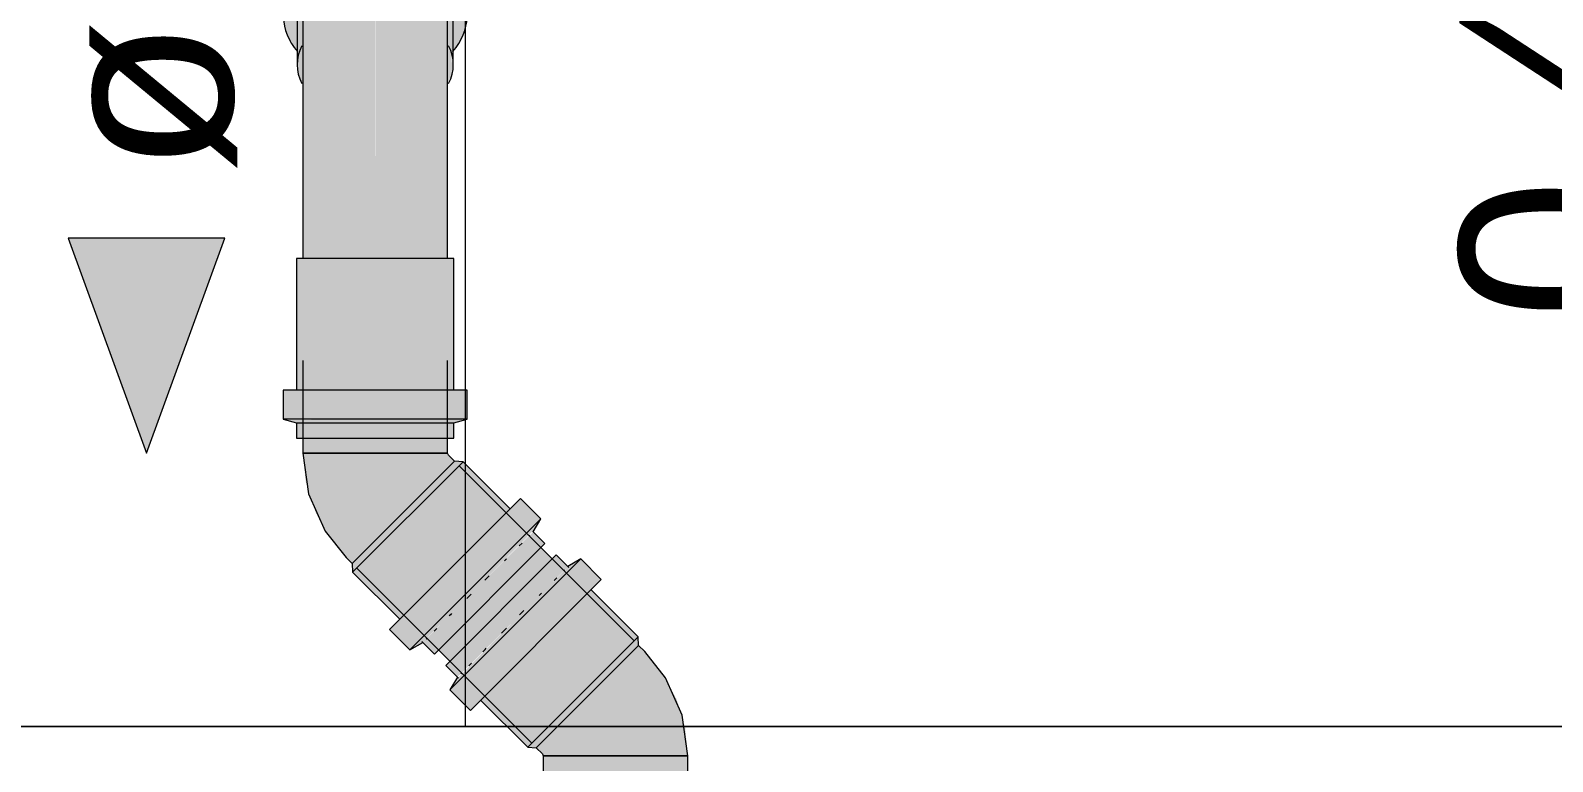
# Model space of a CAD drawing. Header units: metres. Extents: x 42.1 to 94.3, y -3.4 to 61.2.
# Drawn here: x 69.644 to 70.17, y -0.012 to 0.24 of the extents above; entities that cross this region are included whole.
import ezdxf

# ---------------------------------------------------------------- set-up
doc = ezdxf.new("R2010")
doc.units = ezdxf.units.M
doc.linetypes.add('IMPORT-HIDDEN2 _2_', pattern=[0.1875, 0.125, -0.0625])
for name, color, linetype, lineweight in [('A-ANNO-DIMS', 7, 'Continuous', 5), ('A-ANNO-DIMS-25', 7, 'Continuous', 5), ('A-DETL', 7, 'Continuous', 5), ('AL_VEGETAÇÃO', 7, 'Continuous', 5), ('AL_WC-COZ-AS', 7, 'Continuous', 5), ('ARQ-COTA-50', 7, 'Continuous', 5), ('ARQ-PAR', 7, 'Continuous', 5), ('ARQ-PIS', 7, 'Continuous', 5), ('ARQ-POR', 7, 'Continuous', 5), ('ARQ-SAN', 7, 'Continuous', 5), ('P-PIPE', 7, 'Continuous', 5), ('P-PIPE-IDEN', 7, 'Continuous', 5)]:
    doc.layers.add(name, color=color, linetype=linetype, lineweight=lineweight)
doc.layers.add('ARQ_1100_BASE_TÉRREO_GARAGEM_dwg', color=7, linetype='Continuous', lineweight=5, true_color=0x767676)
doc.styles.add('Arial', font='arial.ttf', dxfattribs={"height": 0.0625})
doc.dimstyles.new('Diagonal_-_2_5_mm_Arial_-_Preto', dxfattribs={"dimscale": 0.3048, "dimtxt": 0.063766, "dimasz": 0.246063, "dimexe": 0.19685, "dimexo": 0.123031, "dimgap": 0.04101, "dimtad": 1, "dimrnd": 0.01, "dimzin": 0, "dimdsep": 46, "dimtxsty": 'Arial', "dimblk1": 'OBLIQUE', "dimblk2": 'OBLIQUE', "dimsah": 1, "dimcen": 0.09, "dimdle": 0.19685, "dimazin": 0, "dimtfac": 1, "dimtdec": 4, "dimtix": 1, "dimtmove": 0, "dimatfit": 3, "dimfxl": 1, "dimtvp": 1, "dimtolj": 1, "dimtzin": 0, "dimarcsym": 2})

# ---------------------------------------------------------------- blocks, each defined once
blk = doc.blocks.new('ARQ_1100_BASE_TÉRREO_GARAGEM_dwg_arv7p-4197722-DD')
at = {"layer": 'AL_VEGETAÇÃO', "flags": 128}
for points in [[(45.34191, 0), (45.49767, 0), (45.6716, 0)], [(45.49279, 0), (45.66195, 0), (45.92773, 0)], [(45.63485, 0), (45.66991, 0), (45.70605, 0), (45.71656, 0), (45.75741, 0), (45.75277, 0), (45.80527, 0), (45.83327, 0), (45.77842, 0), (45.77609, 0), (45.81699, 0), (45.84497, 0), (45.78199, 0), (45.72359, 0), (45.70023, 0), (45.69094, 0), (45.72595, 0), (45.74225, 0), (45.69787, 0), (45.63957, 0), (45.62789, 0)], [(45.56131, 0), (45.63803, 0), (45.68268, 0), (45.67809, 0), (45.63022, 0)], [(45.53166, 0), (45.72962, 0), (46.03899, 0)], [(45.61644, 0), (45.68795, 0), (45.6949, 0), (45.62896, 0), (45.67941, 0), (45.75161, 0), (45.7733, 0), (45.79691, 0), (45.82002, 0), (45.90846, 0), (45.91581, 0), (45.82739, 0), (45.82113, 0), (45.88334, 0), (45.9008, 0), (45.94563, 0), (45.97412, 0), (45.88573, 0), (45.84213, 0), (45.7911, 0), (45.85457, 0), (45.85575, 0), (45.80285, 0), (45.74495, 0), (45.72321, 0), (45.68689, 0), (45.69103, 0), (45.64125, 0), (45.62443, 0)], [(45.70955, 0), (45.65825, 0), (45.64886, 0)], [(45.78305, 0), (45.70955, 0), (45.78657, 0)], [(45.726, 0), (45.74269, 0), (45.85234, 0)], [(45.74269, 0), (45.76134, 0), (45.82352, 0)], [(45.92724, 0), (45.94393, 0), (46.05358, 0)], [(45.94177, 0), (45.95846, 0), (46.06811, 0)], [(45.94393, 0), (45.96258, 0), (46.02476, 0)], [(45.95846, 0), (45.97711, 0), (46.03929, 0)], [(46.0741, 0), (46.0228, 0), (46.01341, 0)], [(46.1476, 0), (46.0741, 0), (46.15112, 0)]]:
    blk.add_lwpolyline(points, dxfattribs=at)
for points in [[(45.88813, 0), (45.89227, 0), (45.84249, 0), (45.82567, 0), (45.77837, 0), (45.77969, 0), (45.81768, 0), (45.88919, 0), (45.89614, 0), (45.8302, 0), (45.88065, 0), (45.95285, 0), (45.97454, 0), (45.99815, 0), (46.02126, 0), (46.1097, 0), (46.11705, 0), (46.02863, 0), (46.02237, 0), (46.08458, 0), (46.10204, 0), (46.14687, 0), (46.17536, 0), (46.08697, 0), (46.04337, 0), (45.99234, 0), (46.05581, 0), (46.05699, 0), (46.00409, 0), (45.94619, 0), (45.92444, 0)], [(45.90266, 0), (45.9068, 0), (45.85702, 0), (45.8402, 0), (45.7929, 0), (45.79422, 0), (45.83221, 0), (45.90372, 0), (45.91067, 0), (45.84473, 0), (45.89518, 0), (45.96738, 0), (45.98907, 0), (46.01268, 0), (46.03579, 0), (46.12423, 0), (46.13158, 0), (46.04316, 0), (46.0369, 0), (46.09911, 0), (46.11657, 0), (46.1614, 0), (46.18989, 0), (46.1015, 0), (46.0579, 0), (46.00687, 0), (46.07034, 0), (46.07152, 0), (46.01862, 0), (45.96072, 0), (45.93898, 0)], [(46.00258, 0), (46.04723, 0), (46.04264, 0), (45.99477, 0), (45.9994, 0), (46.03446, 0), (46.0706, 0), (46.08111, 0), (46.12196, 0), (46.11732, 0), (46.16983, 0), (46.19782, 0), (46.14297, 0), (46.14064, 0), (46.18154, 0), (46.20952, 0), (46.14654, 0), (46.08814, 0), (46.06478, 0), (46.05549, 0), (46.09051, 0), (46.1068, 0), (46.06242, 0), (46.00412, 0), (45.99244, 0), (45.95271, 0), (45.94813, 0), (45.92239, 0), (45.89091, 0), (45.90136, 0), (45.92586, 0)]]:
    blk.add_lwpolyline(points, close=True, dxfattribs=at)
blk = doc.blocks.new('ARQ_1100_BASE_TÉRREO_GARAGEM_dwg_TORNEIRA DUNA 1198 C64-4197729-DD')
at = {"layer": 'ARQ-SAN'}
for p, q in [((45.8743, 0), (45.84163, 0)), ((45.86246, 0), (45.85863, 0)), ((45.86244, 0), (45.85864, 0)), ((45.86258, 0), (45.86162, 0)), ((45.86162, 0), (45.88317, 0)), ((45.88317, 0), (45.86162, 0)), ((45.86162, 0), (45.88317, 0)), ((45.86244, 0), (45.86179, 0)), ((45.86246, 0), (45.86179, 0)), ((45.8743, 0), (45.86258, 0))]:
    blk.add_line(p, q, dxfattribs=at)
at = {"layer": 'ARQ-SAN', "flags": 128}
for points in [[(46.01402, 0), (46.01491, 0), (46.01627, 0), (46.01402, 0), (45.87318, 0), (45.8637, 0), (45.86321, 0), (45.86199, 0), (45.86166, 0), (45.85992, 0), (45.85934, 0), (45.85804, 0), (45.85632, 0), (45.85603, 0)], [(45.85822, 0), (45.85936, 0), (45.86056, 0), (45.86084, 0), (45.8611, 0)], [(45.8637, 0), (45.8611, 0), (45.85965, 0)], [(45.86162, 0), (45.86199, 0), (45.86231, 0), (45.86371, 0)], [(46.02562, 0), (46.02543, 0), (46.02508, 0), (46.0249, 0), (46.02458, 0), (46.02392, 0), (46.02329, 0), (46.02312, 0), (46.02219, 0), (46.02112, 0), (46.0209, 0), (46.01995, 0), (46.01868, 0), (46.01787, 0), (46.01733, 0), (46.01592, 0), (46.01402, 0), (45.8732, 0), (45.87318, 0), (45.86162, 0)], [(46.01627, 0), (46.01753, 0), (46.01876, 0), (46.01925, 0), (46.01996, 0), (46.02108, 0), (46.02193, 0), (46.02213, 0), (46.02307, 0), (46.0239, 0), (46.02405, 0), (46.02458, 0), (46.02511, 0), (46.02535, 0), (46.02547, 0), (46.02564, 0), (46.02562, 0), (46.02426, 0), (46.0243, 0)]]:
    blk.add_lwpolyline(points, dxfattribs=at)
at = {"layer": 'ARQ-SAN'}
for points in [[(46.02426, 0), (46.02398, 0), (46.02249, 0), (46.02014, 0), (46.01716, 0), (46.01402, 0)], [(46.0243, 0), (46.0243, 0), (46.02306, 0), (46.0209, 0), (46.01805, 0), (46.01491, 0)]]:
    blk.add_open_spline(points, degree=5, dxfattribs=at)
blk = doc.blocks.new('ARQ_1100_BASE_TÉRREO_GARAGEM_dwg_TORNEIRA DUNA 1198 C64-V41-DD')
at = {"layer": 'ARQ-SAN'}
for p, q in [((45.8743, 0), (45.84163, 0)), ((45.86246, 0), (45.85863, 0)), ((45.86244, 0), (45.85864, 0)), ((45.86258, 0), (45.86162, 0)), ((45.86162, 0), (45.88317, 0)), ((45.88317, 0), (45.86162, 0)), ((45.86162, 0), (45.88317, 0)), ((45.86244, 0), (45.86179, 0)), ((45.86246, 0), (45.86179, 0)), ((45.8743, 0), (45.86258, 0))]:
    blk.add_line(p, q, dxfattribs=at)
at = {"layer": 'ARQ-SAN', "flags": 128}
for points in [[(46.01402, 0), (46.01491, 0), (46.01627, 0), (46.01402, 0), (45.87319, 0), (45.8637, 0), (45.86321, 0), (45.86199, 0), (45.86166, 0), (45.85993, 0), (45.85934, 0), (45.85804, 0), (45.85632, 0), (45.85603, 0)], [(45.85822, 0), (45.85936, 0), (45.86056, 0), (45.86085, 0), (45.8611, 0)], [(45.8637, 0), (45.8611, 0), (45.85965, 0)], [(45.86162, 0), (45.86199, 0), (45.86231, 0), (45.86372, 0)], [(46.02562, 0), (46.02543, 0), (46.02508, 0), (46.0249, 0), (46.02458, 0), (46.02393, 0), (46.0233, 0), (46.02313, 0), (46.02219, 0), (46.02113, 0), (46.0209, 0), (46.01995, 0), (46.01868, 0), (46.01787, 0), (46.01733, 0), (46.01592, 0), (46.01402, 0), (45.8732, 0), (45.87319, 0), (45.86162, 0)], [(46.01627, 0), (46.01753, 0), (46.01877, 0), (46.01925, 0), (46.01996, 0), (46.02109, 0), (46.02193, 0), (46.02213, 0), (46.02308, 0), (46.0239, 0), (46.02405, 0), (46.02458, 0), (46.02511, 0), (46.02535, 0), (46.02547, 0), (46.02564, 0), (46.02562, 0), (46.02426, 0), (46.0243, 0)]]:
    blk.add_lwpolyline(points, dxfattribs=at)
at = {"layer": 'ARQ-SAN'}
for points in [[(46.02426, 0), (46.02399, 0), (46.02249, 0), (46.02014, 0), (46.01717, 0), (46.01402, 0)], [(46.0243, 0), (46.0243, 0), (46.02307, 0), (46.02091, 0), (46.01805, 0), (46.01491, 0)]]:
    blk.add_open_spline(points, degree=5, dxfattribs=at)
blk = doc.blocks.new('ARQ_1100_BASE_TÉRREO_GARAGEM_dwg_fog_3p-4197732-DD')
at = {"layer": 'AL_WC-COZ-AS'}
for p, q in [((45.86162, 0), (46.42572, 0)), ((46.42572, 0), (45.86162, 0)), ((45.86162, 0), (46.42572, 0)), ((46.42572, 0), (45.86162, 0)), ((45.90925, 0), (46.41225, 0)), ((46.41225, 0), (45.90925, 0)), ((45.97514, 0), (46.03195, 0)), ((45.97701, 0), (46.03381, 0)), ((45.99881, 0), (46.09893, 0)), ((46.00068, 0), (46.1008, 0)), ((46.02258, 0), (46.07428, 0)), ((46.02445, 0), (46.07615, 0)), ((46.11986, 0), (46.06305, 0)), ((46.12173, 0), (46.06492, 0))]:
    blk.add_line(p, q, dxfattribs=at)
blk = doc.blocks.new('ARQ_1100_BASE_TÉRREO_GARAGEM_dwg-4178582-DD')
at = {"lineweight": 5}
for p, q in [((46.42611, 0), (44.18059, 0)), ((46.42611, 0), (44.18059, 0)), ((46.42611, 0), (44.18059, 0)), ((46.42611, 0), (44.18059, 0)), ((46.42611, 0), (44.18059, 0)), ((46.42611, 0), (44.18059, 0)), ((46.3296, 0), (44.5296, 0)), ((46.3296, 0), (44.5296, 0)), ((46.3296, 0), (44.5296, 0))]:
    blk.add_line(p, q, dxfattribs=at)
at = {"layer": 'ARQ-COTA-50'}
blk.add_line((42.20994, 0), (46.42572, 0), dxfattribs=at)
at = {"layer": 'ARQ-COTA-50', "flags": 128}
blk.add_lwpolyline([(46.42572, 0), (44.08262, 0), (42.20994, 0)], dxfattribs=at)
at = {"layer": 'ARQ-PAR'}
for p, q in [((42.20994, 0), (46.42572, 0)), ((46.42572, 0), (44.08262, 0)), ((45.0158, 0), (46.42572, 0)), ((45.55448, 0), (45.79994, 0)), ((46.42572, 0), (45.5858, 0)), ((46.42572, 0), (45.7858, 0)), ((45.79994, 0), (45.7858, 0)), ((45.7858, 0), (46.42572, 0)), ((45.86162, 0), (46.42572, 0)), ((46.42572, 0), (45.86162, 0))]:
    blk.add_line(p, q, dxfattribs=at)
at = {"layer": 'ARQ-PAR', "flags": 128}
for points in [[(46.42572, 0), (42.4658, 0)], [(45.7858, 0), (45.8858, 0)]]:
    blk.add_lwpolyline(points, close=True, dxfattribs=at)
blk.add_lwpolyline([(45.8858, 0), (45.7858, 0), (45.5858, 0), (43.6658, 0)], dxfattribs=at)
at = {"layer": 'ARQ-PIS'}
for p, q in [((42.20994, 0), (46.42572, 0)), ((46.42632, 0), (44.5358, 0))]:
    blk.add_line(p, q, dxfattribs=at)
at = {"layer": 'ARQ-POR'}
for p, q in [((45.8858, 0), (45.9208, 0)), ((45.95077, 0), (45.91077, 0)), ((45.91077, 0), (45.95079, 0)), ((45.9208, 0), (45.9108, 0))]:
    blk.add_line(p, q, dxfattribs=at)
at = {"layer": 'ARQ-POR', "linetype": 'IMPORT-HIDDEN2 _2_'}
blk.add_line((46.4264, 0), (45.95077, 0), dxfattribs=at)
at = {"layer": 'ARQ-POR', "flags": 128}
blk.add_lwpolyline([(45.9108, 0), (45.9008, 0), (45.8858, 0)], dxfattribs=at)
at = {"layer": 'ARQ-SAN'}
for p, q in [((45.7858, 0), (45.79994, 0)), ((46.3858, 0), (45.7858, 0)), ((45.86162, 0), (46.3858, 0)), ((45.93146, 0), (45.88146, 0)), ((45.93146, 0), (45.88146, 0)), ((45.93146, 0), (45.90646, 0)), ((45.93146, 0), (45.90646, 0)), ((46.28146, 0), (45.93146, 0)), ((45.93146, 0), (46.28146, 0)), ((46.28146, 0), (45.93146, 0)), ((45.93146, 0), (46.28146, 0)), ((46.14684, 0), (46.06771, 0)), ((46.14684, 0), (46.06771, 0)), ((46.12684, 0), (46.08684, 0))]:
    blk.add_line(p, q, dxfattribs=at)
for name, p in [('ARQ_1100_BASE_TÉRREO_GARAGEM_dwg_arv7p-4197722-DD', (-0.02283, 0)), ('ARQ_1100_BASE_TÉRREO_GARAGEM_dwg_arv7p-4197722-DD', (0, 0)), ('ARQ_1100_BASE_TÉRREO_GARAGEM_dwg_arv7p-4197722-DD', (0, 0)), ('ARQ_1100_BASE_TÉRREO_GARAGEM_dwg_TORNEIRA DUNA 1198 C64-4197729-DD', (0, 0)), ('ARQ_1100_BASE_TÉRREO_GARAGEM_dwg_TORNEIRA DUNA 1198 C64-V41-DD', (0, 0)), ('ARQ_1100_BASE_TÉRREO_GARAGEM_dwg_fog_3p-4197732-DD', (0, 0))]:
    blk.add_blockref(name, p)
blk = doc.blocks.new('Joelho 45_90 - Serie Normal - Esgoto - MEP - Tigre - Standard-V57-DD')
at = {"layer": 'P-PIPE', "true_color": 0xf5ebeb}
h = blk.add_hatch(color=7, dxfattribs=at)
h.paths.add_polyline_path([(45.80729, -0.00722), (45.84547, 0.03097), (45.82921, 0.04723), (45.79102, 0.00905), (45.80614, -0.00607)])
h.paths.add_polyline_path([(45.78303, 0.01704), (45.78593, 0.0198), (45.78996, 0.02389), (45.80171, 0.03558), (45.82122, 0.05522), (45.81719, 0.05925), (45.779, 0.02107), (45.78278, 0.01728)])
for points in [[(45.78749, 0.00551), (45.83274, 0.05076), (45.82567, 0.05784), (45.78042, 0.01258), (45.78672, 0.00628)], [(45.78042, 0.01258), (45.82499, 0.05744), (45.82113, 0.05513), (45.81845, 0.05232), (45.81421, 0.04815), (45.80247, 0.03634), (45.78237, 0.01591), (45.78102, 0.01361)], [(45.81026, -0.00736), (45.8456, 0.02816), (45.84547, 0.03097), (45.80729, -0.00722), (45.81009, -0.00735)], [(45.81238, -0.00948), (45.84773, 0.02587), (45.84561, 0.028), (45.81026, -0.00736), (45.81184, -0.00895)], [(45.84107, -0.01019), (45.86267, -0.01019), (45.86169, -0.00024), (45.85879, 0.00933), (45.85336, 0.01902), (45.84772, 0.02586), (45.81238, -0.00948), (45.81344, -0.01019), (45.83767, -0.01019)], [(45.85017, -0.01979), (45.86267, -0.01979), (45.86266, -0.01019), (45.81267, -0.01019), (45.81291, -0.01979), (45.84934, -0.01979)]]:
    blk.add_hatch(color=7, dxfattribs=at).paths.add_polyline_path(points)
at = {"layer": 'P-PIPE'}
for p, q in [((45.81719, 0.05925), (45.779, 0.02107)), ((45.82153, 0.0549), (45.81719, 0.05925)), ((45.78042, 0.01258), (45.82567, 0.05784)), ((45.81971, 0.05372), (45.82007, 0.05407)), ((45.82567, 0.05784), (45.82122, 0.05522)), ((45.83274, 0.05076), (45.82567, 0.05784)), ((45.78749, 0.00551), (45.83274, 0.05076)), ((45.81646, 0.05046), (45.81735, 0.05135)), ((45.81125, 0.04526), (45.81167, 0.04567)), ((45.81167, 0.04567), (45.81208, 0.04608)), ((45.84547, 0.03097), (45.82921, 0.04723)), ((45.80449, 0.0385), (45.80601, 0.04001)), ((45.79824, 0.03224), (45.79993, 0.03394)), ((45.79177, 0.02577), (45.79258, 0.02658)), ((45.79258, 0.02658), (45.79299, 0.02699)), ((45.80729, -0.00722), (45.84547, 0.03097)), ((45.84561, 0.028), (45.81026, -0.00736)), ((45.84561, 0.028), (45.84547, 0.03097)), ((45.84773, 0.02587), (45.84561, 0.028)), ((45.779, 0.02107), (45.78335, 0.01672)), ((45.7869, 0.02091), (45.78788, 0.02188)), ((45.78303, 0.01704), (45.78042, 0.01258)), ((45.78418, 0.01819), (45.78453, 0.01854)), ((45.78042, 0.01258), (45.78749, 0.00551)), ((45.79102, 0.00905), (45.80729, -0.00722)), ((45.80729, -0.00722), (45.81026, -0.00736)), ((45.81026, -0.00736), (45.81238, -0.00948)), ((45.81238, -0.00948), (45.81267, -0.01019)), ((45.81267, -0.01019), (45.81267, -0.01979)), ((45.86267, -0.01019), (45.81267, -0.01019)), ((45.81267, -0.01019), (45.86267, -0.01019)), ((45.86267, -0.01979), (45.86267, -0.01019))]:
    blk.add_line(p, q, dxfattribs=at)
at = {"layer": 'P-PIPE', "flags": 128}
blk.add_lwpolyline([(45.86267, -0.01019), (45.86071, 0.00383), (45.85496, 0.01677), (45.84773, 0.02587)], dxfattribs=at)
blk = doc.blocks.new('Joelho 45_90 - Serie Normal - Esgoto - MEP - Tigre - Standard-4223087-DD')
at = {"layer": 'P-PIPE', "true_color": 0xf5ebeb}
for points in [[(45.7296, 0.09442), (45.7796, 0.09442), (45.7796, 0.09962), (45.7296, 0.09962), (45.7296, 0.09581)], [(45.74453, 0.05836), (45.77989, 0.09372), (45.77882, 0.09442), (45.7296, 0.09442), (45.73058, 0.08448), (45.73407, 0.0738), (45.73891, 0.06522), (45.74395, 0.05908)], [(45.74666, 0.05624), (45.78201, 0.0916), (45.77989, 0.09372), (45.74453, 0.05836), (45.7456, 0.0573)], [(45.7468, 0.05327), (45.78498, 0.09145), (45.78187, 0.09145), (45.74666, 0.05624), (45.74677, 0.05385)], [(45.7666, 0.0264), (45.81185, 0.07166), (45.80478, 0.07873), (45.75953, 0.03347), (45.76599, 0.027)], [(45.7666, 0.0264), (45.77114, 0.0291), (45.77382, 0.03192), (45.77806, 0.03608), (45.7898, 0.04789), (45.8099, 0.06833), (45.81125, 0.07105), (45.76701, 0.02681)]]:
    blk.add_hatch(color=7, dxfattribs=at).paths.add_polyline_path(points)
h = blk.add_hatch(color=7, dxfattribs=at)
h.paths.add_polyline_path([(45.77508, 0.02499), (45.81327, 0.06317), (45.80923, 0.0672), (45.80634, 0.06443), (45.80231, 0.06035), (45.79056, 0.04866), (45.77105, 0.02902), (45.77443, 0.02564)])
h.paths.add_polyline_path([(45.76306, 0.03701), (45.80124, 0.07519), (45.78498, 0.09145), (45.7468, 0.05327), (45.76256, 0.03751)])
h.paths.add_polyline_path([(45.76921, 0.06905), (45.76921, 0.06905), (45.77046, 0.06905)])
at = {"layer": 'P-PIPE'}
for p, q in [((45.7296, 0.09962), (45.7296, 0.09442)), ((45.7796, 0.09442), (45.7796, 0.09962)), ((45.7296, 0.09442), (45.7796, 0.09442)), ((45.7796, 0.09442), (45.7296, 0.09442)), ((45.74666, 0.05624), (45.78201, 0.0916)), ((45.78498, 0.09145), (45.7468, 0.05327)), ((45.77989, 0.09372), (45.7796, 0.09442)), ((45.78201, 0.0916), (45.77989, 0.09372)), ((45.78498, 0.09145), (45.78201, 0.0916)), ((45.80124, 0.07519), (45.78498, 0.09145)), ((45.80478, 0.07873), (45.75953, 0.03347)), ((45.81185, 0.07166), (45.80478, 0.07873)), ((45.81185, 0.07166), (45.7666, 0.0264)), ((45.80924, 0.0672), (45.81185, 0.07166)), ((45.77508, 0.02499), (45.81327, 0.06317)), ((45.80537, 0.06333), (45.80439, 0.06236)), ((45.80808, 0.06605), (45.80773, 0.0657)), ((45.81327, 0.06317), (45.80907, 0.06737)), ((45.74453, 0.05836), (45.74666, 0.05624)), ((45.79998, 0.05794), (45.79928, 0.05724)), ((45.74666, 0.05624), (45.7468, 0.05327)), ((45.7468, 0.05327), (45.76306, 0.03701)), ((45.79403, 0.05199), (45.79251, 0.05048)), ((45.78778, 0.04574), (45.78626, 0.04423)), ((45.7806, 0.03856), (45.78019, 0.03816)), ((45.78101, 0.03898), (45.7806, 0.03857)), ((45.75953, 0.03347), (45.7666, 0.0264)), ((45.7759, 0.03386), (45.77492, 0.03289)), ((45.7666, 0.0264), (45.77105, 0.02902)), ((45.77073, 0.02934), (45.77508, 0.02499)), ((45.77255, 0.03052), (45.7722, 0.03017))]:
    blk.add_line(p, q, dxfattribs=at)
at = {"layer": 'P-PIPE', "flags": 128}
blk.add_lwpolyline([(45.7296, 0.09442), (45.73156, 0.0804), (45.73731, 0.06746), (45.74453, 0.05836)], dxfattribs=at)
blk = doc.blocks.new('Luva Simples para Conexão - Serie Normal - Esgoto - MEP - Tigre - Standard-V58-DD')
at = {"layer": 'P-PIPE', "true_color": 0xf5ebeb}
for points in [[(45.7274, 0.11622), (45.7818, 0.11622), (45.7818, 0.16162), (45.7274, 0.16162), (45.7274, 0.11769)], [(45.78448, 0.10612), (45.7864, 0.10612), (45.7864, 0.11622), (45.7228, 0.11622), (45.7228, 0.10612), (45.78347, 0.10612)], [(45.76164, 0.10492), (45.78214, 0.10501), (45.78531, 0.10612), (45.75459, 0.10612), (45.75459, 0.10612), (45.72388, 0.10584), (45.72832, 0.10492), (45.76107, 0.10492)], [(45.7671, 0.09962), (45.7818, 0.09962), (45.78172, 0.10492), (45.7274, 0.10492), (45.7274, 0.09962), (45.76701, 0.09962)]]:
    blk.add_hatch(color=7, dxfattribs=at).paths.add_polyline_path(points)
at = {"layer": 'P-PIPE'}
for p, q in [((45.7274, 0.16162), (45.7274, 0.11622)), ((45.7818, 0.16162), (45.7274, 0.16162)), ((45.7818, 0.11622), (45.7818, 0.16162)), ((45.7228, 0.11622), (45.7228, 0.10612)), ((45.7864, 0.11622), (45.7228, 0.11622)), ((45.7864, 0.10612), (45.7864, 0.11622)), ((45.7228, 0.10612), (45.7274, 0.10492)), ((45.7864, 0.10612), (45.7228, 0.10612)), ((45.7818, 0.10492), (45.7864, 0.10612)), ((45.7274, 0.10492), (45.7274, 0.09962)), ((45.7274, 0.10492), (45.7818, 0.10492)), ((45.7818, 0.09962), (45.7818, 0.10492)), ((45.7274, 0.09962), (45.7818, 0.09962))]:
    blk.add_line(p, q, dxfattribs=at)
blk = doc.blocks.new('Te_Juncao - Serie Normal - Esgoto - MEP - Tigre - Standard-4223241-DD')
at = {"layer": 'P-PIPE', "true_color": 0xf5ebeb}
for points in [[(45.73422, 0.28041), (45.7546, 0.28041), (45.7546, 0.28571), (45.7276, 0.28571), (45.72801, 0.28041), (45.73407, 0.28041)], [(45.77497, 0.28041), (45.78119, 0.28041), (45.78153, 0.28571), (45.7546, 0.28571), (45.7546, 0.28041), (45.77369, 0.28041)], [(45.75054, 0.26911), (45.7546, 0.26911), (45.7546, 0.27911), (45.72338, 0.27911), (45.7229, 0.26911), (45.74918, 0.26911)], [(45.75144, 0.27911), (45.7546, 0.27911), (45.7546, 0.28041), (45.72714, 0.28017), (45.72398, 0.27911), (45.75054, 0.27911)], [(45.77798, 0.27911), (45.78522, 0.27928), (45.78027, 0.28041), (45.7546, 0.28041), (45.7546, 0.27911), (45.77798, 0.27911)], [(45.77798, 0.26911), (45.7863, 0.26911), (45.78582, 0.27911), (45.7546, 0.27911), (45.7546, 0.26911), (45.77701, 0.26911)], [(45.72852, 0.24701), (45.7546, 0.24701), (45.7546, 0.26911), (45.7276, 0.26911), (45.7276, 0.24701), (45.72843, 0.24701)], [(45.77625, 0.24701), (45.7816, 0.24701), (45.7816, 0.26911), (45.7546, 0.26911), (45.7546, 0.24701), (45.77369, 0.24701)], [(45.7229, 0.24516), (45.72398, 0.25097), (45.7276, 0.25766), (45.7276, 0.26382), (45.72714, 0.26344), (45.72338, 0.25613), (45.72292, 0.24571)], [(45.7863, 0.24516), (45.78569, 0.25637), (45.7816, 0.26382), (45.7816, 0.25679), (45.78205, 0.25637), (45.78522, 0.25097), (45.78538, 0.25011)], [(45.72801, 0.22531), (45.72818, 0.23227), (45.7296, 0.23526), (45.7296, 0.24571), (45.7279, 0.24681), (45.72761, 0.24477), (45.72796, 0.2277)], [(45.73692, 0.24571), (45.7546, 0.24571), (45.7546, 0.24701), (45.72801, 0.24675), (45.72976, 0.24571), (45.73576, 0.24571)], [(45.7421, 0.18421), (45.7546, 0.18421), (45.75455, 0.24571), (45.7296, 0.24571), (45.7296, 0.18421), (45.73692, 0.18421)], [(45.7659, 0.24571), (45.77965, 0.24574), (45.78119, 0.24701), (45.7546, 0.24701), (45.7546, 0.24571), (45.76544, 0.24571)], [(45.76544, 0.18421), (45.7796, 0.18421), (45.7796, 0.24571), (45.7546, 0.24569), (45.7546, 0.18421), (45.76107, 0.18421)], [(45.78119, 0.22531), (45.7815, 0.24571), (45.78119, 0.24675), (45.7796, 0.24538), (45.77964, 0.23494), (45.78119, 0.23133), (45.78119, 0.22658)], [(45.7296, 0.22221), (45.72938, 0.2346), (45.72801, 0.23166), (45.72801, 0.2253), (45.72913, 0.22312)], [(45.7796, 0.22221), (45.78119, 0.22531), (45.78101, 0.23227), (45.7796, 0.23496), (45.7796, 0.22312)], [(45.74572, 0.16162), (45.7546, 0.16162), (45.7546, 0.18421), (45.7296, 0.18421), (45.7296, 0.16162), (45.7421, 0.16162)], [(45.77677, 0.16162), (45.7796, 0.16162), (45.7796, 0.18421), (45.7546, 0.18421), (45.7546, 0.16162), (45.77625, 0.16162)]]:
    blk.add_hatch(color=7, dxfattribs=at).paths.add_polyline_path(points)
h = blk.add_hatch(color=7, dxfattribs=at)
h.paths.add_polyline_path([(45.72784, 0.23331), (45.7277, 0.24571), (45.7279, 0.24681), (45.7276, 0.24701), (45.7276, 0.25679), (45.72714, 0.25637), (45.72398, 0.25097), (45.72297, 0.24477), (45.72398, 0.23936), (45.7276, 0.23354)])
h.paths.add_polyline_path([(45.78135, 0.23331), (45.78205, 0.23396), (45.78522, 0.23936), (45.7863, 0.24516), (45.78522, 0.25097), (45.7816, 0.25679), (45.7816, 0.24701), (45.78129, 0.24681), (45.7816, 0.24516), (45.78136, 0.23377)])
at = {"layer": 'P-PIPE'}
for p, q in [((45.7276, 0.28571), (45.7276, 0.28041)), ((45.7546, 0.28571), (45.7276, 0.28571)), ((45.7816, 0.28571), (45.7546, 0.28571)), ((45.7816, 0.28041), (45.7816, 0.28571)), ((45.7276, 0.28041), (45.7229, 0.27911)), ((45.7229, 0.27911), (45.7229, 0.26911)), ((45.7546, 0.27911), (45.7229, 0.27911)), ((45.7546, 0.28041), (45.7276, 0.28041)), ((45.7816, 0.28041), (45.7546, 0.28041)), ((45.7863, 0.27911), (45.7546, 0.27911)), ((45.7863, 0.27911), (45.7816, 0.28041)), ((45.7863, 0.26911), (45.7863, 0.27911)), ((45.7229, 0.26911), (45.7546, 0.26911)), ((45.7276, 0.26911), (45.7276, 0.24701)), ((45.7546, 0.26911), (45.7863, 0.26911)), ((45.7816, 0.24701), (45.7816, 0.26911)), ((45.7229, 0.25224), (45.7229, 0.24516)), ((45.7863, 0.24516), (45.7863, 0.25224)), ((45.7276, 0.24701), (45.7296, 0.24571)), ((45.7546, 0.24701), (45.7276, 0.24701)), ((45.7276, 0.24701), (45.7546, 0.24701)), ((45.7276, 0.24516), (45.7276, 0.22862)), ((45.7296, 0.24629), (45.7296, 0.24571)), ((45.7296, 0.24571), (45.7546, 0.24571)), ((45.7296, 0.24571), (45.7296, 0.18421)), ((45.7816, 0.24701), (45.7546, 0.24701)), ((45.7546, 0.24701), (45.7816, 0.24701)), ((45.7546, 0.24571), (45.7796, 0.24571)), ((45.7796, 0.24571), (45.7816, 0.24701)), ((45.7796, 0.24571), (45.7796, 0.24629)), ((45.7796, 0.18421), (45.7796, 0.24571)), ((45.7816, 0.22862), (45.7816, 0.24516)), ((45.7296, 0.19124), (45.7296, 0.18421)), ((45.7796, 0.18421), (45.7796, 0.19124)), ((45.7296, 0.18421), (45.7296, 0.16162)), ((45.7796, 0.16162), (45.7796, 0.18421))]:
    blk.add_line(p, q, dxfattribs=at)
for centre, major_axis, start_param, end_param in [((45.7546, 0.25224), (0.0317, 0), 2.595583, 3.22447), ((45.7546, 0.25224), (0.0317, 0), 6.200308, 6.829195), ((45.7546, 0.24516), (0.0317, 0), 2.594452, 3.704065), ((45.7546, 0.24516), (0.0317, 0), 5.720713, 6.830326), ((45.7546, 0.24516), (0.027, 0), 3.054281, 3.141593), ((45.7546, 0.24516), (-0.027, 0), 3.141593, 3.231813), ((45.7546, 0.22862), (0.027, 0), 2.794181, 3.489251), ((45.7546, 0.22862), (0.027, 0), 5.935527, 6.630597)]:
    blk.add_ellipse(centre, major_axis=major_axis, ratio=0.707107, start_param=start_param, end_param=end_param, dxfattribs=at)
blk = doc.blocks.new('DIMBLOCK16-DD')
at = {"layer": 'A-ANNO-DIMS-25'}
for p, q in [((70.23115, 0.51), (70.23115, -0.06)), ((70.23115, 0.45), (69.92232, 0.45)), ((70.23115, 0.45), (70.29115, 0.45)), ((70.23115, 0), (66.98832, 0)), ((70.23115, 0), (70.29115, 0))]:
    blk.add_line(p, q, dxfattribs=at)
at = {"layer": 'A-ANNO-DIMS-25', "lineweight": 20}
for p, q in [((70.23115, 0.45), (70.19365, 0.4875)), ((70.23115, 0.45), (70.26865, 0.4125)), ((70.23115, 0), (70.19365, 0.0375)), ((70.23115, 0), (70.26865, -0.0375))]:
    blk.add_line(p, q, dxfattribs=at)
at = {"layer": 'A-ANNO-DIMS-25', "color": 0, "insert": (70.13751, 0.14063), "char_height": 0.0625, "width": 0.2024823, "attachment_point": 1, "rotation": 90, "line_spacing_factor": 0.941778, "style": 'Arial'}
blk.add_mtext('0,45', dxfattribs=at)
blk = doc.blocks.new('_Oblique')
at = {"color": 0, "linetype": 'ByBlock', "lineweight": -2}
blk.add_line((-0.5, -0.5), (0.5, 0.5), dxfattribs=at)
blk = doc.blocks.new('Anotacao_Tuboseta - Fluxo 2-2612755-DD')
at = {"layer": 'P-PIPE-IDEN'}
blk.add_hatch(color=256, dxfattribs=at).paths.add_polyline_path([(42.94176, 0.09572), (42.91471, 0.02141), (42.88766, 0.09572)])
for p, q in [((42.94176, 0.09572), (42.88766, 0.09572)), ((42.88766, 0.09572), (42.91471, 0.02141)), ((42.91471, 0.02141), (42.94176, 0.09572))]:
    blk.add_line(p, q, dxfattribs=at)

msp = doc.modelspace()

# ---------------------------------------------------------------- hatches: boundary and pattern name
at = {"layer": 'P-PIPE', "true_color": 0x804000}
for points in [[(69.80632, 0.04016), (69.824, 0.05784), (69.82008, 0.06176), (69.8024, 0.04408)], [(69.78864, 0.02248), (69.80632, 0.04016), (69.8024, 0.04408), (69.78472, 0.0264), (69.78788, 0.02324)]]:
    msp.add_hatch(color=36, dxfattribs=at).paths.add_polyline_path(points)

# ---------------------------------------------------------------- linework, layer by layer
at = {"layer": 'A-DETL', "color": 8, "true_color": 0x808080}
msp.add_line((69.79403, 0), (69.79403, 3.8), dxfattribs=at)
at = {"layer": 'P-PIPE'}
for p, q in [((69.73783, 0.12641), (69.73783, 0.09962)), ((69.78783, 0.09962), (69.78783, 0.12641)), ((69.85228, 0.02955), (69.79179, 0.09004)), ((69.75644, 0.05469), (69.81693, -0.0058))]:
    msp.add_line(p, q, dxfattribs=at)

# ---------------------------------------------------------------- block references
at = {"layer": 'ARQ_1100_BASE_TÉRREO_GARAGEM_dwg', "color": 7}
msp.add_blockref('ARQ_1100_BASE_TÉRREO_GARAGEM_dwg-4178582-DD', (24.00823, 0), dxfattribs=at)
at = {"layer": 'P-PIPE'}
for name in ['Te_Juncao - Serie Normal - Esgoto - MEP - Tigre - Standard-4223241-DD', 'Luva Simples para Conexão - Serie Normal - Esgoto - MEP - Tigre - Standard-V58-DD', 'Joelho 45_90 - Serie Normal - Esgoto - MEP - Tigre - Standard-4223087-DD', 'Joelho 45_90 - Serie Normal - Esgoto - MEP - Tigre - Standard-V57-DD']:
    msp.add_blockref(name, (24.00823, 0), dxfattribs=at)
at = {"layer": 'P-PIPE-IDEN'}
msp.add_blockref('Anotacao_Tuboseta - Fluxo 2-2612755-DD', (26.76909, 0.07295), dxfattribs=at)

# ---------------------------------------------------------------- texts
at = {"layer": 'P-PIPE-IDEN', "insert": (69.65104, 0.19097), "char_height": 0.0625, "width": 0.1803797, "attachment_point": 1, "rotation": 90, "style": 'Arial'}
msp.add_mtext('ø50', dxfattribs=at)

# ---------------------------------------------------------------- dimensions: what is measured, and where the dimension line sits
at = {"layer": 'A-ANNO-DIMS'}
dim = msp.add_linear_dim(base=(70.23115, 0), p1=(69.88482, 0.45), p2=(66.95082, 0), angle=90, dimstyle='Diagonal_-_2_5_mm_Arial_-_Preto', override={"dimpost": '<>', "dimfxl": 2.968305}, dxfattribs=at)
dim.commit()
dim.dimension.update_dxf_attribs({"geometry": 'DIMBLOCK16-DD', "text_midpoint": (70.18674, 0.225)})

doc.saveas('drawing.dxf')
